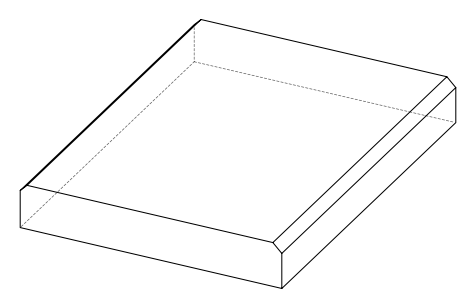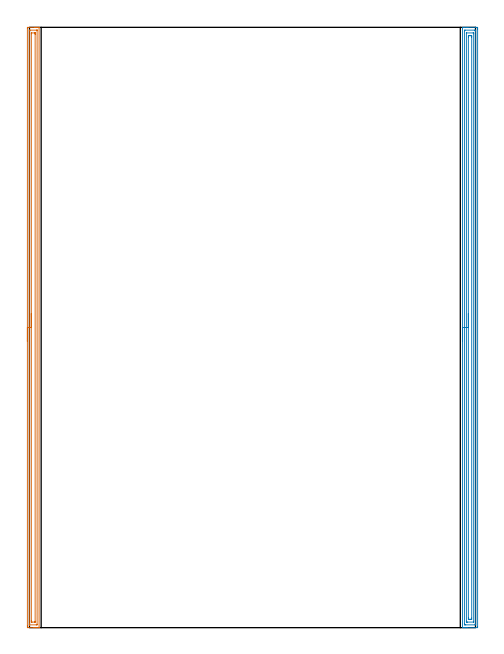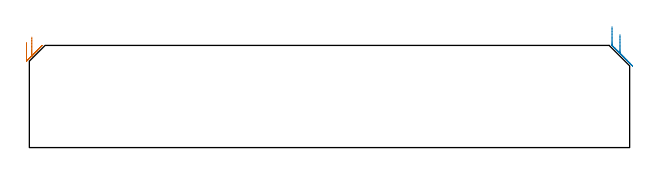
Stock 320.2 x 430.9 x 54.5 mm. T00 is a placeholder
(PLAN: 2 operations, 0 tool changes, 24.6 min)
(1 AREA_MILL | FG_CHAMFER_SURFACE | UGT0205_001 | 10.58 min | 15201 mm3)
(2 AREA_MILL_1 | FG_CHAMFER_SURFACE_1 | UGT0205_001 | 14.05 min | 25571 mm3)
(TOOL UGT0205_001 | Chamfer Mill 20 x 3 x 45 deg. | D20 FL50 Z2)
(OP 1 AREA_MILL)
G17 G21 G94 G90
T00 M6
G54
G17 G0 G90 X-1.5 Y205.45 S1061 M3
G43 Z64.5 H0
Z56.1
G94 G1 Y205.488 Z55.228 F250.
Y205.602 Z54.364
Y205.791 Z53.512
Y206.053 Z52.68
Y206.387 Z51.874
Y206.79 Z51.1
Y207.258 Z50.364
Y207.79 Z49.672
Y208.379 Z49.029
Y209.022 Z48.44
Y209.714 Z47.909
Y210.45 Z47.44
Y211.224 Z47.037
Y212.03 Z46.703
Y212.862 Z46.441
Y213.713 Z46.252
Y214.578 Z46.138
Y215.45 Z46.1
Y430.014
X-1.498 Y430.283 Z46.102
X-1.492 Y430.893 Z46.106
X-1.489 Y430.896 Z46.108
X-0.875 Y430.9 Z46.722
X3.594 Z51.188
X4.147 Z51.744
X4.488 Z52.084
X5.041 Z52.637
X5.382 Z52.977
X6.063 Z53.663
X6.424 Z54.023
X6.835 Y430.893 Z54.427
X6.898 Y430.89 Z54.488
X6.9 Y430.729 Z54.5
Y0.17
X6.897 Y0.01 Z54.488
X6.87 Y0.005 Z54.461
X6.833 Y0.003 Z54.425
X6.424 Y0. Z54.023
X6.063 Z53.662
X5.382 Z52.977
X4.147 Z51.744
X3.594 Z51.188
X2.87 Z50.465
X-1.128 Y0.001 Z46.469
X-1.489 Y0.003 Z46.108
X-1.492 Y0.007 Z46.106
X-1.497 Y0.617 Z46.103
X-1.5 Y1.241 Z46.1
Y215.45
X-0.086 Z47.514
X-0.085 Y428.496 Z47.515
Y428.6
X-0.082 Y428.705 Z47.518
X-0.076 Y428.89 Z47.524
X0.019 Y428.892 Z47.619
X0.51 Y428.899 Z48.11
X5.382 Z52.982
X5.439 Y428.898 Z53.039
X5.473 Y428.894 Z53.073
X5.478 Y428.892 Z53.078
X5.481 Y428.867 Z53.081
X5.483 Y428.809 Z53.083
X5.485 Y428.601 Z53.085
X5.486 Y428.496 Z53.086
X5.485 Y2.404 Z53.085
Y2.3
X5.482 Y2.195 Z53.082
X5.476 Y2.01 Z53.076
X5.382 Y2.008 Z52.982
X4.89 Y2.001 Z52.49
X0.019 Z47.619
X-0.039 Y2.002 Z47.561
X-0.073 Y2.006 Z47.527
X-0.078 Y2.008 Z47.522
X-0.081 Y2.032 Z47.519
X-0.083 Y2.091 Z47.517
X-0.086 Y2.508 Z47.514
Y215.45
X1.328 Z48.928
X1.329 Y426.294 Z48.929
X1.33 Y426.71 Z48.93
X1.333 Y426.829 Z48.933
X1.335 Y426.88 Z48.935
X1.426 Y426.89 Z49.026
X1.618 Y426.898 Z49.218
X3.594 Y426.9 Z51.194
X3.784 Y426.899 Z51.384
X3.911 Y426.897 Z51.511
X4.012 Y426.892 Z51.612
X4.065 Y426.887 Z51.665
X4.067 Y426.868 Z51.667
X4.069 Y426.71 Z51.669
X4.071 Y426.233 Z51.671
X4.072 Y425.817 Z51.672
X4.071 Y4.606 Z51.671
X4.07 Y4.19 Z51.67
X4.067 Y4.071 Z51.667
X4.065 Y4.02 Z51.665
X3.974 Y4.01 Z51.574
X3.782 Y4.002 Z51.382
X1.806 Y4. Z49.406
X1.616 Y4.001 Z49.216
X1.489 Y4.003 Z49.089
X1.388 Y4.008 Z48.988
X1.335 Y4.013 Z48.935
X1.333 Y4.032 Z48.933
X1.331 Y4.19 Z48.931
X1.329 Y4.667 Z48.929
X1.328 Y5.083 Z48.928
Y215.45
Y216.322 Z48.967
Y217.186 Z49.08
Y218.038 Z49.269
Y218.87 Z49.532
Y219.676 Z49.865
Y220.45 Z50.268
Y221.186 Z50.737
Y221.878 Z51.268
Y222.521 Z51.857
Y223.11 Z52.501
Y223.641 Z53.193
Y224.11 Z53.928
Y224.513 Z54.702
Y224.847 Z55.508
Y225.109 Z56.34
Y225.298 Z57.192
Y225.412 Z58.057
Y225.45 Z58.928
G0 Z64.5
M5
M2
(OP 2 AREA_MILL_1)
G17 G21 G94 G90
T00 M6
G54
G17 G0 G90 X310.8 Y205.45 S1061 M3
G43 Z64.5 H0
G94 G1 Y205.488 Z63.628 F250.
Y205.602 Z62.763
Y205.791 Z61.912
Y206.053 Z61.08
Y206.387 Z60.274
Y206.79 Z59.5
Y207.258 Z58.764
Y207.79 Z58.072
Y208.379 Z57.429
Y209.022 Z56.84
Y209.714 Z56.308
Y210.45 Z55.84
Y211.224 Z55.437
Y212.03 Z55.103
Y212.862 Z54.841
Y213.714 Z54.652
Y214.578 Z54.538
Y215.45 Z54.5
Y430.73
X310.803 Y430.891 Z54.488
X310.844 Y430.9 Z54.447
X311.227 Z54.073
X311.57 Z53.729
X312.249 Z53.046
X313.477 Z51.82
X314.027 Z51.267
X314.641 Z50.654
X320.527 Z44.771
X321.14 Y430.896 Z44.157
X321.692 Y430.892 Z43.606
X321.694 Y430.839 Z43.604
X321.699 Y430.283 Z43.601
X321.7 Y429.721 Z43.6
Y0.617
X321.697 Y0.282 Z43.602
X321.692 Y0.01 Z43.606
X321.415 Y0. Z43.882
X314.027 Z51.267
X313.477 Z51.82
X313.138 Z52.158
X312.588 Z52.709
X312.249 Z53.046
X311.226 Z54.073
X310.842 Y0.007 Z54.449
X310.803 Y0.01 Z54.488
X310.8 Y0.17 Z54.5
Y215.45
X312.214 Z53.086
X312.215 Y428.496 Z53.085
X312.216 Y428.529 Z53.084
X312.249 Y428.89 Z53.051
X312.737 Y428.899 Z52.563
X319.362 Y428.9 Z45.938
X319.851 Y428.899 Z45.449
X320.251 Y428.89 Z45.049
X320.284 Y428.496 Z45.016
X320.285 Y428.462 Z45.015
Y2.404
X320.284 Y2.371 Z45.016
X320.251 Y2.01 Z45.049
X319.763 Y2.001 Z45.537
X313.138 Y2. Z52.162
X312.649 Y2.001 Z52.651
X312.249 Y2.01 Z53.051
X312.216 Y2.404 Z53.084
X312.215 Y2.438 Z53.085
X312.214 Y215.45 Z53.086
X313.628 Z51.672
X313.629 Y426.81 Z51.671
X313.63 Y426.86 Z51.67
X313.632 Y426.883 Z51.668
X313.634 Y426.888 Z51.666
X313.649 Y426.891 Z51.651
X313.839 Y426.899 Z51.461
X318.473 Z46.827
X318.662 Y426.895 Z46.638
X318.788 Y426.89 Z46.512
X318.865 Y426.883 Z46.435
X318.867 Y426.843 Z46.433
X318.869 Y426.71 Z46.431
X318.871 Y426.31 Z46.429
Y4.09
X318.87 Y4.04 Z46.43
X318.868 Y4.017 Z46.432
X318.866 Y4.012 Z46.434
X318.851 Y4.009 Z46.449
X318.661 Y4.001 Z46.639
X314.216 Y4. Z51.084
X314.027 Y4.001 Z51.273
X313.838 Y4.005 Z51.462
X313.712 Y4.01 Z51.588
X313.635 Y4.017 Z51.665
X313.633 Y4.057 Z51.667
X313.631 Y4.19 Z51.669
X313.629 Y4.59 Z51.671
X313.628 Y215.45 Z51.672
X315.043 Z50.257
Y424.03
X315.049 Y424.79 Z50.251
X315.054 Y424.89 Z50.246
X315.156 Y424.895 Z50.144
X315.372 Y424.898 Z49.928
X315.805 Y424.9 Z49.495
X316.695 Z48.605
X317.136 Y424.898 Z48.164
X317.345 Y424.895 Z47.955
X317.444 Y424.89 Z47.856
X317.45 Y424.822 Z47.85
X317.457 Y424.158 Z47.843
Y424.03
Y6.87
X317.451 Y6.11 Z47.849
X317.446 Y6.01 Z47.854
X317.344 Y6.005 Z47.956
X317.128 Y6.002 Z48.172
X316.695 Y6. Z48.605
X315.805 Z49.495
X315.364 Y6.002 Z49.936
X315.155 Y6.005 Z50.145
X315.056 Y6.01 Z50.244
X315.05 Y6.078 Z50.25
X315.043 Y6.742 Z50.257
Y6.87
Y215.45
Y216.322 Z50.295
Y217.187 Z50.409
Y218.038 Z50.598
Y218.87 Z50.86
Y219.676 Z51.194
Y220.45 Z51.597
Y221.186 Z52.066
Y221.878 Z52.597
Y222.521 Z53.186
Y223.11 Z53.829
Y223.642 Z54.522
Y224.11 Z55.257
Y224.513 Z56.031
Y224.847 Z56.837
Y225.109 Z57.669
Y225.298 Z58.521
Y225.412 Z59.386
Y225.45 Z60.257
G0 Z64.5
M5
M2
